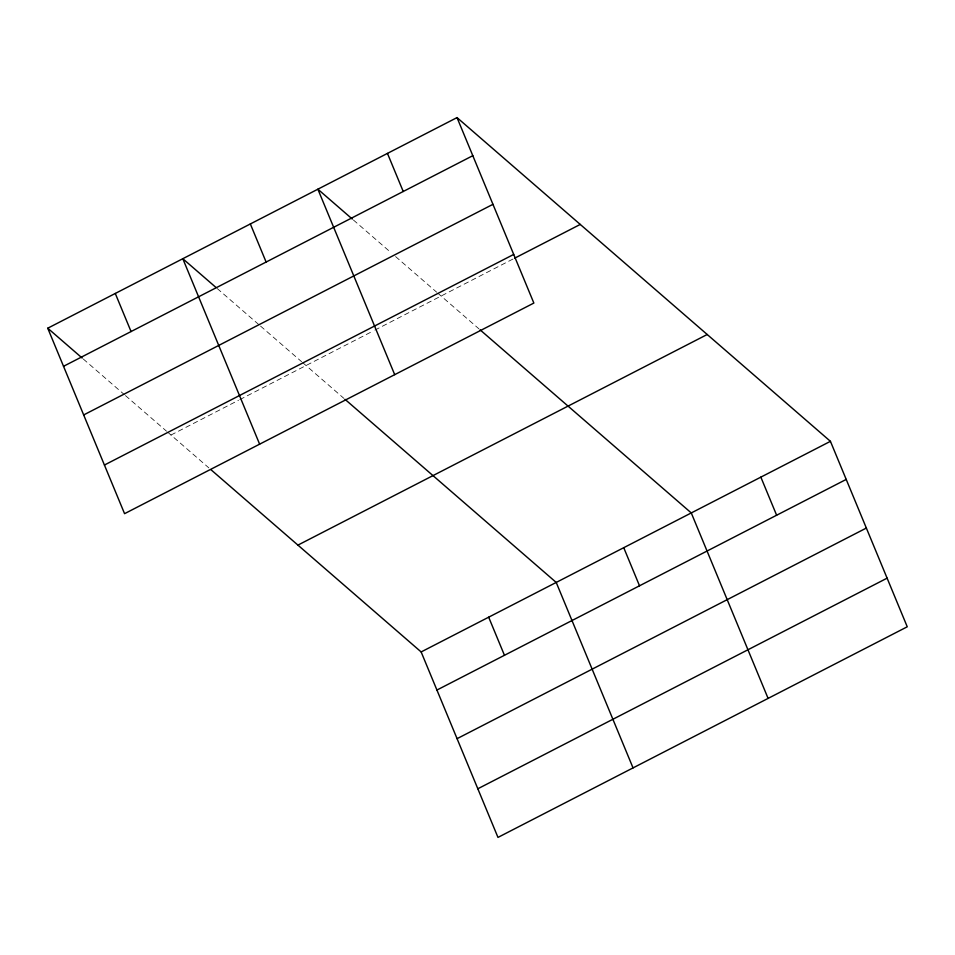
<?xml version="1.0" encoding="UTF-8"?>
<svg xmlns="http://www.w3.org/2000/svg" width="955" height="955" viewBox="0 0 955 955"><rect width="100%" height="100%" fill="white"/><g stroke="black" fill="none" stroke-linecap="round" stroke-linejoin="round"><path stroke-width="0.72" stroke-dasharray="4.78 3.58" d="M170.969 435.038L238.499 400.288M239.824 399.608L373.56 330.788M374.885 330.108L513.301 258.877M353.398 219.996L391.144 252.729M395.585 256.573L436.662 292.182M437.772 293.149L478.956 328.866M217.227 288.541L259.414 325.118M260.524 326.073L301.589 361.682M302.699 362.649L343.896 398.366M83.276 359.008L124.341 394.618M125.451 395.585L166.528 431.194M167.638 432.149L208.835 467.866"/><path stroke-width="1.43" d="M457.027 117.596L533.857 303.057L124.568 513.671L47.75 328.21L457.027 117.596L830.432 441.329L907.25 626.79L497.973 837.404L421.143 651.943L211.067 469.8M63.531 366.302L472.809 155.689M83.67 414.936L492.959 204.322M104.429 465.037L513.706 254.424M514.614 258.208L580.258 224.425M297.924 545.114L707.213 334.501M421.143 651.943L830.432 441.329M436.924 690.047L846.214 479.422M457.075 738.669L866.352 528.055M477.822 788.782L887.111 578.157M352.288 219.041L317.872 189.197L394.702 374.658M480.079 329.833L691.277 512.942L768.095 698.403M216.117 287.574L182.811 258.709L259.629 444.171M345.006 399.333L556.216 582.443L633.034 767.904M47.75 328.21L82.166 358.041M760.849 477.13L776.63 515.234M623.746 547.693L639.516 585.785M387.455 153.397L403.237 191.489M488.674 617.193L504.455 655.285M250.341 223.948L266.123 262.052M115.28 293.46L131.062 331.552"/></g></svg>
